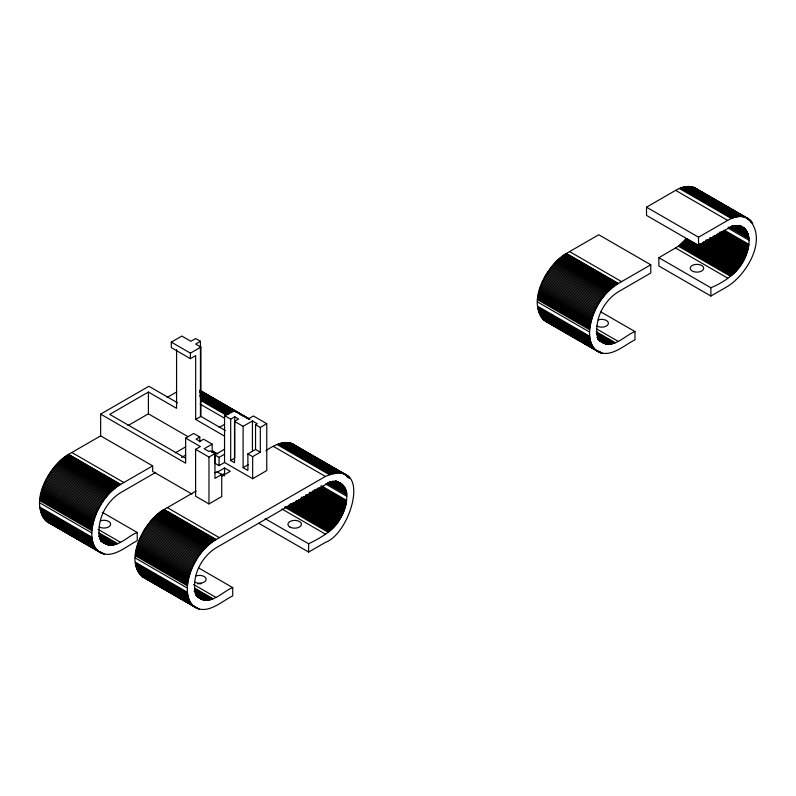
<?xml version="1.0" encoding="UTF-8"?>
<svg xmlns="http://www.w3.org/2000/svg" width="796" height="796" viewBox="0 0 796 796"><rect width="100%" height="100%" fill="white"/><g stroke="black" fill="none" stroke-linecap="round" stroke-linejoin="round"><path stroke-width="1.19" d="M49.511 523.151C25.95 505.977 48.914 466.018 68.337 454.516L100.644 435.86L100.644 414.109L148.872 386.269L177.568 402.836M100.644 435.86L152.663 465.899L152.663 471.411L191.906 494.067M212.144 452.665L212.144 444.148L203.597 439.203L199.915 441.332L196.085 439.133L199.786 437.004L199.786 441.87M221.726 476.237L230.273 471.302L224.542 467.988L224.542 473.511L221.338 475.351M265.118 518.664L308.639 543.797C320.788 537.688 333.912 530.663 340.539 518.146C344.33 511.51 346.917 503.977 346.797 496.256C348.24 484.565 334.449 477.321 325.415 484.714L215.865 547.956C202.781 556.245 193.995 571.787 194.572 587.368C194.93 591.965 196.901 596.96 201.239 599.129C212.721 604.015 223.358 591.02 232.731 587.627L232.731 595.896C222.303 600.831 207.975 614.95 195.02 607.229C188.204 602.642 186.801 593.418 187.448 585.836C189.408 567.697 199.657 550.295 214.93 540.225L325.415 476.436C373.583 456.655 351.275 533.25 325.415 542.384L308.639 552.066L258.75 523.261M742.787 227.168C738.021 224.442 732.091 226.064 727.663 228.671L698.53 245.457L646.511 215.417L646.511 207.189L675.645 190.363C681.555 186.891 689.475 184.732 695.833 188.363L747.852 218.403C768.628 237.835 747.295 274.063 727.663 286.351L710.888 296.032L658.869 265.993L658.869 257.725L710.888 287.754C726.937 281.107 742.031 269.506 747.145 252.322C750.16 243.526 750.747 230.323 740.668 225.945M102.196 512.256L137.23 532.484L137.23 540.753C126.793 545.688 112.465 559.817 99.52 552.096C92.694 547.509 91.301 538.285 91.938 530.693C93.898 512.554 104.147 495.162 119.43 485.082L152.663 465.899M147.986 579.199C119.072 566.981 144.384 519.927 163.847 509.649L196.144 491.003M547.976 322.539C523.081 306.311 546.653 264.949 566.095 253.616L598.761 234.75L650.78 264.789L650.78 273.018L618.114 291.913C605.02 300.201 596.244 315.753 596.821 331.335C597.179 335.932 599.149 340.917 603.487 343.096C614.97 347.971 625.606 334.987 634.979 331.584L634.979 339.852C624.552 344.797 610.224 358.916 597.269 351.195C590.443 346.608 589.05 337.385 589.697 329.793C591.657 311.654 601.905 294.261 617.179 284.182L650.78 264.789M658.869 257.725L678.431 246.223L686.341 238.561L738.36 268.59M224.373 436.029L195.667 419.462L195.667 355.633L190.413 358.668L171.319 347.643L171.319 342.121L181.826 336.061L190.891 341.295L195.667 338.539L200.443 341.295L200.443 416.298M200.443 341.295L195.667 344.051L200.92 347.086L200.92 416.427L225.368 430.546M171.319 342.121L190.413 353.155L200.92 347.086M176.573 349.504L176.573 408.328L148.394 392.06L109.719 414.388L185.657 458.237M167.14 397.473L176.811 391.891M127.977 425.591L148.394 413.811L188.125 436.745M195.667 419.462L200.92 416.427M100.644 414.109L185.637 463.192L185.637 438.069L193.637 433.452L199.786 437.004M224.323 449.372L214.771 454.884L214.771 463.163L219.069 465.64L224.542 462.476L224.542 415.611L233.875 410.219M230.691 419.154L234.77 416.805L238.591 419.014L234.512 421.363L234.512 462.715L230.691 460.516L230.691 419.154L224.542 415.611M175.259 452.854L185.657 446.845M219.159 427.502L224.532 424.397M155.747 472.376L120.355 492.814C107.271 501.102 98.485 516.644 99.072 532.235C99.43 536.822 101.4 541.817 105.739 543.996C117.211 548.872 127.848 535.887 137.23 532.484M181.478 457.501L185.766 455.023M214.97 472.844L216.91 471.72L221.726 474.506L221.726 496.565L208.98 503.928L195.607 496.207L195.607 449.332L200.383 446.576L185.637 438.069M248.621 418.736L253.397 415.98L266.76 423.701L266.76 470.565L252.66 478.714L224.542 462.476M243.108 426.328L252.441 420.945L257.217 423.701L255.546 424.666L255.546 449.471L247.884 453.899L247.884 470.436L243.108 467.68L243.108 426.328L234.512 421.363M208.98 503.928L208.98 457.053L214.95 453.611L210.124 450.825L208.93 451.511L204.154 448.745L212.144 444.148M255.546 424.666L260.312 427.422L266.76 423.701M214.771 454.884L219.069 457.372L224.542 454.208M230.691 460.516L234.77 458.158L234.77 416.805M217.069 472.307L224.542 467.988M221.726 474.506L214.95 478.426L214.95 453.611M247.884 453.899L252.66 456.655L260.312 452.237L260.312 427.422M265.874 450.745C273.884 445.133 287.147 438.118 296.052 446.228M243.108 467.68L248.292 464.695M646.511 207.189L698.53 237.218L727.663 220.402C733.574 216.92 741.494 214.761 747.852 218.403M548.713 322.788L549.459 322.997M246.541 417.87L249.427 418.935M51.71 523.887L50.228 523.44M694.47 187.677L749.126 219.238M693.027 187.14L750.31 220.223M692.271 186.931L745.563 217.706M747.683 218.93L750.867 220.771M691.505 186.761L743.524 216.801M748.22 219.507L751.404 221.348M690.719 186.632L742.738 216.661M749.782 220.731L751.912 221.965M689.923 186.543L741.942 216.572M689.097 186.493L741.116 216.522M750.718 222.064L752.847 223.288M688.271 186.473L740.29 216.512M687.426 186.503L739.444 216.532M686.57 186.572L738.588 216.602M685.694 186.672L737.723 216.701M684.819 186.821L736.837 216.85M683.933 187L735.952 217.029M683.028 187.219L735.046 217.258M682.122 187.488L734.141 217.517M681.207 187.786L733.225 217.815M680.291 188.125L732.31 218.154M679.366 188.493L731.385 218.532M739.643 225.427L744.2 228.154M739.325 225.467L744.628 228.532M739.743 225.885L745.046 228.95M739.076 225.706L745.444 229.377M738.399 225.547L745.822 229.845M737.693 225.427L746.19 230.323M738.031 225.935L746.529 230.84M737.295 225.855L746.847 231.367M675.645 190.363L727.663 220.402M736.529 225.795L747.145 231.925M735.743 225.766L747.424 232.512M734.947 225.756L747.683 233.109M734.121 225.766L747.922 233.735M733.265 225.805L748.131 234.382M732.4 225.855L748.32 235.049M731.504 225.925L748.489 235.735M731.653 226.631L748.638 236.442M730.718 226.741L748.767 237.168M730.818 227.487L748.867 237.904M728.778 227.019L748.946 238.661M727.813 227.964L749.036 240.223M724.45 230.253L748.867 244.352M723.285 230.502L748.767 245.208M723.166 231.367L748.638 246.083M721.952 231.636L748.489 246.959M720.718 231.905L748.32 247.835M719.465 232.173L748.131 248.73M719.256 233.069L747.922 249.616M717.952 233.357L747.683 250.511M717.703 234.253L747.424 251.417M716.36 234.541L747.145 252.322M716.062 235.447L746.847 253.218M714.679 235.735L746.529 254.123M713.276 236.024L746.19 255.028M712.918 236.929L745.822 255.934M712.539 237.825L745.444 256.829M710.012 237.497L745.046 257.725M709.594 238.382L744.628 258.61M709.166 239.268L744.2 259.496M707.644 239.536L743.743 260.372M706.122 239.795L743.275 261.247M705.634 240.661L742.787 262.103M705.127 241.506L742.28 262.959M703.545 241.735L741.763 263.804M703.017 242.571L741.235 264.63M702.46 243.387L740.678 265.456M700.838 243.586L740.121 266.262M699.206 243.765L739.544 267.048M698.619 244.541L738.957 267.834M685.724 239.307L737.743 269.337M685.107 240.034L737.126 270.063M684.47 240.74L736.489 270.779M683.824 241.437L735.842 271.466M683.177 242.113L735.196 272.142M682.52 242.76L734.539 272.799M681.854 243.397L733.872 273.426M681.177 244.004L733.196 274.043M680.5 244.591L732.519 274.63M679.814 245.158L731.832 275.197M679.127 245.705L731.146 275.734M678.431 246.223L730.449 276.252M675.645 248.044L727.663 278.073M569.578 251.596L621.596 281.635M566.404 253.436L618.422 283.466M566.095 253.616L618.114 283.645M565.628 253.904L617.646 283.913M565.16 254.183L617.179 284.182M564.225 254.76L616.243 284.799M563.299 255.387L615.318 285.416M562.364 256.043L614.383 286.082M561.439 256.74L613.457 286.769M560.523 257.466L612.542 287.495M559.608 258.222L611.627 288.251M558.702 258.999L610.721 289.038M557.807 259.814L609.826 289.853M556.911 260.66L608.93 290.699M556.036 261.536L608.054 291.565M555.17 262.431L607.189 292.46M554.305 263.357L606.323 293.386M553.469 264.302L605.487 294.341M552.633 265.277L604.652 295.306M551.817 266.272L603.836 296.311M551.011 267.287L603.03 297.326M550.225 268.332L602.244 298.361M549.459 269.386L601.477 299.415M548.713 270.461L600.731 300.5M547.976 271.555L599.995 301.585M547.27 272.67L599.288 302.699M546.573 273.794L598.592 303.823M545.907 274.928L597.925 304.958M545.25 276.083L597.269 306.112M544.623 277.237L596.642 307.276M544.016 278.411L596.035 308.45M601.01 311.972L634.979 331.584M543.439 279.595L595.458 309.624M542.882 280.779L594.901 310.818M542.355 281.973L594.373 312.012M541.847 283.177L593.866 313.206M541.36 284.381L593.378 314.41M540.912 285.585L592.93 315.614M540.484 286.789L592.503 316.818M540.086 287.993L592.105 318.032M539.708 289.197L591.726 319.236M539.37 290.401L591.388 320.43M539.051 291.595L591.07 321.634M538.773 292.789L590.791 322.828M538.514 293.973L590.533 324.012M538.285 295.157L590.304 325.186M596.881 329.066L618.114 341.325M538.086 296.321L590.105 326.36M537.917 297.485L589.935 327.514M596.214 331.693L615.318 342.728M537.778 298.629L589.796 328.658M596.582 332.589L614.631 343.006M596.95 333.454L613.935 343.255M537.678 299.764L589.697 329.793M596.274 333.673L613.258 343.484M596.652 334.479L612.572 343.673M597.04 335.265L611.905 343.842M597.438 336.012L611.238 343.981M537.549 301.983L589.567 332.022M597.836 336.738L610.582 344.091M597.189 336.817L609.925 344.171M597.607 337.474L609.288 344.22M596.97 337.494L608.651 344.24M598.473 338.708L608.025 344.23M597.866 338.668L607.418 344.19M597.826 338.927L606.821 344.121M597.736 339.116L606.224 344.021M598.602 339.822L605.657 343.892M599.786 340.668L605.089 343.733M599.448 340.608L604.542 343.554M599.318 340.678L604.005 343.335M537.678 306.231L589.697 336.26M537.778 307.236L589.796 337.265M537.917 308.221L589.935 338.26M538.086 309.186L590.105 339.225M538.285 310.132L590.304 340.161M538.514 311.047L590.533 341.076M538.773 311.933L590.791 341.972M539.051 312.798L591.07 342.827M539.37 313.634L591.388 343.663M539.708 314.44L591.726 344.469M540.086 315.216L592.105 345.245M540.484 315.962L592.503 345.991M540.912 316.669L592.93 346.708M541.36 317.355L593.378 347.384M541.847 318.002L593.866 348.031M542.355 318.619L594.373 348.648M599.06 351.354L602.244 353.195M542.882 319.196L594.901 349.225M597.229 350.578L601.477 353.026M543.439 319.743L600.731 352.817M544.016 320.251L599.995 352.568M545.25 321.156L598.592 351.961M199.786 390.279L249.685 419.084M292.918 444.039L346.25 474.844M199.895 390.418L249.854 419.383M291.505 443.432L347.484 475.749M249.377 419.283L199.965 390.577M290.779 443.183L348.071 476.257M199.826 390.896L245.476 417.253M246.75 417.99L248.869 419.213M290.023 442.974L342.041 473.003M344.379 474.356L348.628 476.804M200.124 391.343L236.213 412.179M240.462 414.636L242.581 415.86M289.256 442.805L341.275 472.834M347.036 476.157L349.155 477.381M200.393 391.821L234.372 411.433M288.47 442.675L340.489 472.705M347.544 476.774L349.663 477.998M200.662 392.348L233.566 411.343M287.674 442.576L339.693 472.615M346.957 476.814L350.14 478.645M199.846 392.289L232.75 411.293M286.858 442.526L338.877 472.565M200.075 392.896L232.979 411.89M286.023 442.516L338.041 472.545M200.284 393.532L232.133 411.92M285.177 442.546L337.196 472.575M200.493 394.209L231.278 411.98M284.321 442.606L336.34 472.635M200.682 394.925L231.467 412.706M283.456 442.715L335.474 472.744M199.806 395.075L230.591 412.845M282.57 442.855L334.589 472.894M199.975 395.871L229.706 413.034M281.685 443.044L333.703 473.073M200.144 396.707L228.8 413.253M280.789 443.263L332.808 473.292M200.294 397.582L228.959 414.129M279.874 443.521L331.892 473.56M200.443 398.488L228.044 414.427M278.968 443.82L330.987 473.859M200.582 399.443L227.129 414.766M278.043 444.158L330.061 474.197M200.721 400.428L226.203 415.134M277.117 444.536L329.136 474.565M337.842 481.67L341.026 483.51M337.703 481.739L341.952 484.197M336.012 480.903L342.38 484.575M336.429 481.311L342.797 484.983M335.773 481.132L343.195 485.421M335.086 480.973L343.583 485.878M335.444 481.461L343.942 486.366M334.728 481.361L344.28 486.873M333.982 481.281L344.598 487.411M200.184 404.139L224.601 418.238M273.396 446.407L325.415 476.436M333.225 481.222L344.897 487.968M332.439 481.192L345.175 488.545M332.698 481.799L345.434 489.152M331.872 481.809L345.673 489.779M331.017 481.839L345.882 490.426M330.151 481.898L346.081 491.092M329.265 481.968L346.25 491.779M329.405 482.675L346.389 492.475M328.469 482.784L346.519 493.202M327.514 482.913L346.618 493.948M327.594 483.67L346.698 494.704M325.564 483.998L346.797 496.256M321.146 485.679L346.618 500.395M321.037 486.545L346.519 501.251M255.546 449.471L260.312 452.237M320.917 487.411L346.389 502.117M319.703 487.669L346.25 502.992M318.47 487.938L346.081 503.878M317.216 488.217L345.882 504.764M317.007 489.112L345.673 505.659M315.714 489.391L345.434 506.555M314.39 489.679L345.175 507.46M314.112 490.585L344.897 508.355M312.748 490.873L344.598 509.261M312.43 491.779L344.28 510.166M311.027 492.067L343.942 511.072M309.604 492.356L343.583 511.967M309.226 493.251L343.195 512.863M308.828 494.147L342.797 513.758M307.355 494.425L342.38 514.654M305.853 494.694L341.952 515.539M305.405 495.58L341.494 516.415M304.928 496.445L341.026 517.281M303.385 496.694L340.539 518.146M301.823 496.933L340.031 519.002M301.296 497.779L339.514 519.838M300.769 498.604L338.987 520.674M300.221 499.43L338.439 521.489M298.59 499.619L337.872 522.295M212.631 450.894L217.945 453.959M298.022 500.415L337.295 523.091M296.371 500.575L336.708 523.867M295.764 501.341L336.111 524.634M295.157 502.087L335.494 525.38M294.53 502.813L334.877 526.106M292.838 502.913L334.24 526.813M292.192 503.609L333.604 527.509M290.48 503.669L332.947 528.186M195.607 449.332L208.98 457.053M289.824 504.316L332.29 528.833M289.157 504.953L331.624 529.469M288.48 505.56L330.947 530.076M287.804 506.147L330.27 530.663M287.117 506.714L329.584 531.231M285.366 506.644L328.897 531.778M284.679 507.161L328.201 532.295M221.417 474.078L224.601 475.909M281.884 508.982L325.415 534.116M71.829 452.496L123.848 482.535M167.339 507.639L219.358 537.668M68.645 454.337L120.664 484.366M164.155 509.48L216.174 539.509M68.337 454.516L120.355 484.545M163.847 509.649L215.865 539.688M67.879 454.795L119.897 484.814M163.379 509.938L215.398 539.957M67.411 455.083L119.43 485.082M162.911 510.226L214.93 540.225M66.476 455.66L118.495 485.689M161.976 510.803L213.995 540.832M65.541 456.287L117.559 486.316M161.051 511.43L213.069 541.459M64.615 456.944L116.634 486.983M160.115 512.087L212.134 542.116M63.69 457.64L115.709 487.669M159.2 512.773L211.219 542.812M62.775 458.367L114.793 488.396M158.275 513.5L210.293 543.539M61.859 459.113L113.878 489.152M157.359 514.256L209.378 544.285M60.954 459.899L112.972 489.938M156.454 515.042L208.472 545.071M60.048 460.715L112.067 490.754M155.558 515.858L207.577 545.887M59.163 461.561L111.181 491.59M154.673 516.703L206.691 546.733M58.277 462.436L110.306 492.465M153.787 517.569L205.806 547.608M57.412 463.332L109.43 493.361M152.922 518.475L204.94 548.504M56.556 464.257L108.574 494.286M152.066 519.4L204.084 549.429M55.71 465.202L107.729 495.241M151.22 520.345L203.239 550.374M54.884 466.177L106.903 496.207M150.384 521.32L202.403 551.349M54.058 467.172L106.077 497.202M149.568 522.315L201.587 552.344M53.262 468.187L105.281 498.226M148.772 523.33L200.791 553.359M52.476 469.232L104.495 499.261M147.986 524.365L200.005 554.404M51.71 470.287L103.729 500.316M147.21 525.43L199.229 555.459M50.954 471.361L102.973 501.39M146.464 526.504L198.483 556.533M50.228 472.456L102.246 502.485M145.728 527.599L197.746 557.628M49.511 473.57L101.53 503.599M145.021 528.703L197.04 558.742M48.825 474.695L100.843 504.724M144.325 529.828L196.343 559.867M48.148 475.829L100.167 505.858M143.658 530.972L195.677 561.001M47.501 476.983L99.52 507.012M143.001 532.116L195.02 562.155M46.874 478.137L98.893 508.176M142.375 533.28L194.393 563.309M46.267 479.311L98.286 509.34M141.778 534.454L193.796 564.483M198.761 568.016L232.731 587.627M45.69 480.495L97.709 510.525M141.191 535.628L193.209 565.667M45.133 481.68L97.152 511.709M140.633 536.822L192.652 566.851M44.596 482.874L96.614 512.913M140.106 538.016L192.125 568.045M44.088 484.077L96.107 514.107M139.599 539.21L191.617 569.249M43.611 485.281L95.629 515.31M139.121 540.414L191.139 570.453M43.153 486.485L95.172 516.514M138.663 541.618L190.682 571.657M42.725 487.689L94.744 517.718M138.235 542.832L190.254 572.861M42.327 488.893L94.346 518.932M137.837 544.036L189.856 574.065M41.959 490.097L93.978 520.136M137.469 545.24L189.488 575.269M41.611 491.301L93.629 521.33M137.121 546.444L189.14 576.473M41.302 492.495L93.321 522.534M136.803 547.638L188.821 577.667M41.014 493.689L93.032 523.728M136.524 548.832L188.543 578.861M40.755 494.873L92.774 524.912M136.265 550.016L188.284 580.045M40.526 496.057L92.545 526.086M98.067 529.35L120.355 542.225M136.036 551.19L188.055 581.229M193.577 584.493L215.865 597.358M40.337 497.221L92.356 527.26M135.837 552.364L187.856 582.393M40.168 498.386L92.187 528.415M135.668 553.518L187.687 583.558M98.455 532.594L117.569 543.618M195.03 588.343L213.069 598.761M40.029 499.53L92.047 529.559M98.823 533.489L116.873 543.907M135.539 554.673L187.558 584.702M194.333 588.622L212.383 599.04M99.201 534.355L116.186 544.156M194.712 589.488L211.696 599.298M39.919 500.664L91.938 530.693M99.58 535.191L115.5 544.384M135.429 555.797L187.448 585.836M195.08 590.324L211.01 599.517M98.903 535.38L114.823 544.573M194.403 590.523L210.333 599.716M99.291 536.166L114.146 544.743M194.791 591.299L209.656 599.885M98.624 536.305L113.48 544.882M194.124 591.438L208.99 600.025M39.8 502.883L91.819 532.922M100.087 537.638L112.823 544.991M135.31 558.026L187.329 588.055M195.587 592.771L208.333 600.134M99.43 537.718L112.176 545.071M194.94 592.851L207.676 600.204M99.848 538.375L111.53 545.121M195.358 593.518L207.04 600.254M100.286 539.011L110.893 545.141M195.786 594.144L206.403 600.274M99.371 538.832L110.276 545.131M196.224 594.751L205.786 600.264M101.172 540.185L109.659 545.091M196.672 595.328L205.169 600.224M101.629 540.733L109.062 545.021M196.075 595.259L204.572 600.164M101.042 540.633L108.475 544.922M195.955 595.428L203.985 600.065M101.53 541.111L107.898 544.792M197.04 596.254L203.408 599.935M100.963 540.962L107.341 544.633M196.771 596.274L202.841 599.776M101.092 541.25L106.783 544.454M197.517 596.92L202.293 599.587M100.983 541.27L105.739 543.996M197.557 597.02L201.239 599.129M39.919 507.122L91.938 537.161M135.429 562.265L187.448 592.294M40.029 508.137L92.047 538.166M135.539 563.279L187.558 593.309M40.168 509.122L92.187 539.161M135.668 564.264L187.687 594.294M40.337 510.087L92.356 540.126M135.837 565.23L187.856 595.259M40.526 511.032L92.545 541.061M136.036 566.175L188.055 596.204M40.755 511.947L92.774 541.976M136.265 567.09L188.284 597.119M41.014 512.833L93.032 542.872M136.524 567.976L188.543 598.005M41.302 513.699L93.321 543.728M136.803 568.841L188.821 598.871M41.611 514.534L93.629 544.563M137.121 569.667L189.14 599.706M41.959 515.34L93.978 545.369M137.469 570.473L189.488 600.512M42.327 516.116L94.346 546.146M137.837 571.249L189.856 601.288M42.725 516.853L94.744 546.892M138.235 571.996L190.254 602.025M43.153 517.569L95.172 547.598M138.663 572.712L190.682 602.741M43.611 518.256L95.629 548.285M139.121 573.389L191.139 603.428M44.088 518.902L96.107 548.932M139.599 574.035L191.617 604.074M44.596 519.509L96.614 549.548M102.376 552.872L104.495 554.096M140.106 574.652L192.125 604.691M45.133 520.096L98.415 550.862M100.545 552.086L103.729 553.926M140.633 575.229L192.652 605.268M192.861 605.388L194.99 606.612M197.109 607.836L199.229 609.069M45.69 520.644L102.973 553.717M141.191 575.777L198.483 608.86M46.267 521.151L102.246 553.469M141.778 576.294L197.746 608.612M47.501 522.057L100.843 552.852M143.001 577.2L196.343 607.995M695.833 188.363L698.848 190.732M201.099 391.632L201.627 392.209M297.137 447.352L297.644 447.969M710.888 287.754L710.888 296.032M698.53 237.218L698.53 245.457M308.639 543.797L308.639 552.066M252.66 456.655L252.66 478.714M252.441 420.945L252.441 451.352M219.069 457.372L219.069 465.64M190.413 353.155L190.413 358.668M148.394 392.06L148.394 413.811M196.025 575.926A6.756 3.9 0 0 1 204.93 577.06A6.756 3.9 0 0 1 203.736 582.284A6.756 3.9 0 0 1 194.622 582.055M197.647 583.806A6.756 3.9 0 0 1 201.149 583.806M100.515 520.783A6.756 3.9 0 0 1 109.42 521.927A6.756 3.9 0 0 1 108.236 527.141A6.756 3.9 0 0 1 99.122 526.912M598.274 319.883A6.756 3.9 0 0 1 607.179 321.027A6.756 3.9 0 0 1 605.985 326.251A6.756 3.9 0 0 1 596.871 326.012M289.913 527.042A6.756 3.9 0 0 0 301.216 525.29A6.756 3.9 0 0 0 292.948 520.514A6.756 3.9 0 0 0 289.913 527.042M693.565 271.615A6.756 3.9 0 0 0 703.694 268.242A6.756 3.9 0 0 0 693.565 264.869A6.756 3.9 0 0 0 693.565 271.615"/></g></svg>
